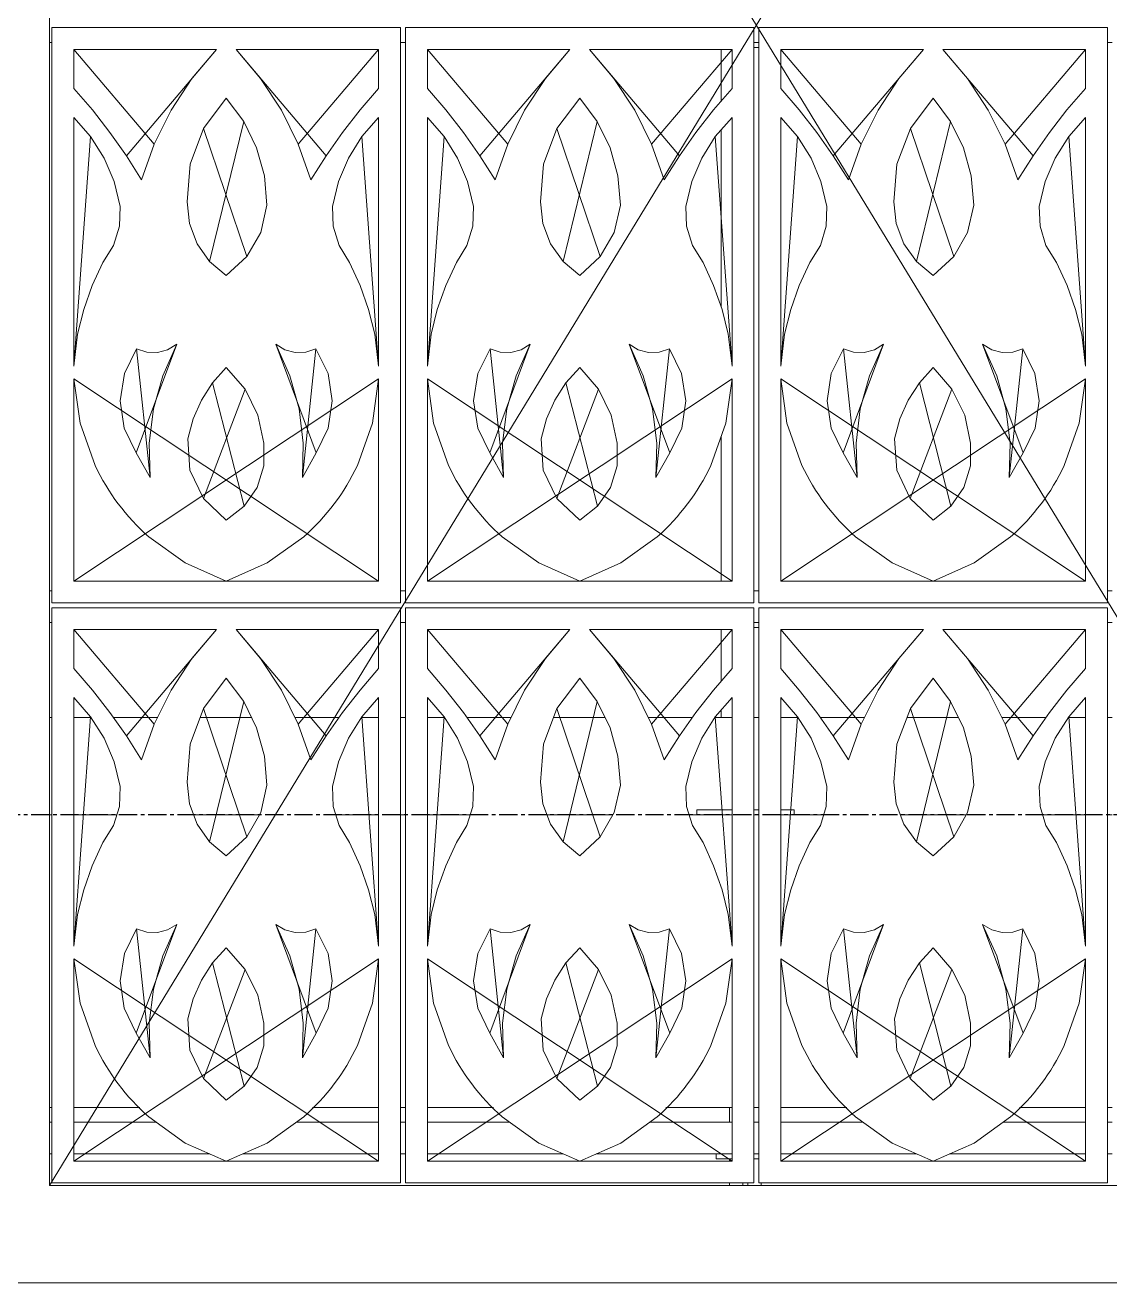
# Model space of a CAD drawing. Header units: millimetres. Extents: x -153298 to 620751, y -313239 to 250031.
# Drawn here: x 46608 to 48833, y -116865 to -114285 of the extents above; entities that cross this region are included whole.
import ezdxf

# ---------------------------------------------------------------- set-up
doc = ezdxf.new("R2010")
doc.units = ezdxf.units.MM
doc.linetypes.add('CENTER', pattern=[2, 1.25, -0.25, 0.25, -0.25])
doc.linetypes.add('XKITLINE00', pattern=[0])
doc.layers.add('000 - EXISTING_BUILDING_MAIN_COLOR_251', color=7, linetype='Continuous')
doc.layers.add('000 - EXISTING_BUILDING_MAIN_COLOR_3', color=7, linetype='Continuous')
doc.layers.add('Part', color=7, linetype='Continuous', lineweight=0)

# ---------------------------------------------------------------- blocks, each defined once
blk = doc.blocks.new('*A13041267')
at = {"layer": 'Part', "color": 7, "linetype": 'XKITLINE00', "lineweight": 0}
for p, q in [((424.457912, 10.42254), (424.497911, 10.42254)), ((424.857919, 10.42254), (425.139185, 10.42254)), ((425.504635, 10.42254), (426.23285, 10.42254)), ((426.929858, 10.42254), (427.771649, 10.42254)), ((428.482964, 10.42254), (429.211179, 10.42254)), ((429.576629, 10.42254), (429.857895, 10.42254)), ((430.217911, 10.42254), (430.297911, 10.42254)), ((430.657919, 10.42254), (430.939185, 10.42254)), ((431.304635, 10.42254), (432.03285, 10.42254)), ((432.729858, 10.42254), (433.571649, 10.42254)), ((434.282964, 10.42254), (435.011179, 10.42254)), ((435.376629, 10.42254), (435.657895, 10.42254)), ((436.017911, 10.42254), (436.097911, 10.42254)), ((436.457919, 10.42254), (436.739185, 10.42254)), ((437.104635, 10.42254), (437.83285, 10.42254)), ((438.529858, 10.42254), (439.371649, 10.42254)), ((440.082964, 10.42254), (440.811179, 10.42254)), ((441.176629, 10.42254), (441.457895, 10.42254)), ((441.817911, 10.42254), (441.897911, 10.42254)), ((424.457912, 8.82254), (424.497911, 8.82254)), ((424.857919, 8.82254), (425.561046, 8.82254)), ((426.821795, 8.82254), (427.90225, 8.82254)), ((429.154768, 8.82254), (429.857895, 8.82254)), ((430.217911, 8.82254), (430.297911, 8.82254)), ((430.657919, 8.82254), (431.361046, 8.82254)), ((432.621795, 8.82254), (433.70225, 8.82254)), ((434.954768, 8.82254), (435.657895, 8.82254)), ((436.017911, 8.82254), (436.097911, 8.82254)), ((436.457919, 8.82254), (437.161046, 8.82254)), ((438.421795, 8.82254), (439.50225, 8.82254)), ((440.754768, 8.82254), (441.457895, 8.82254)), ((441.817911, 8.82254), (441.897911, 8.82254))]:
    blk.add_line(p, q, dxfattribs=at)
blk = doc.blocks.new('*A13051268')
at = {"layer": 'Part', "color": 7, "linetype": 'XKITLINE00', "lineweight": 0}
for p, q in [((424.457912, 8.822545), (424.497911, 8.822545)), ((424.857919, 8.822545), (425.561047, 8.822545)), ((426.821793, 8.822545), (427.902253, 8.822545)), ((429.154767, 8.822545), (429.857895, 8.822545)), ((430.217911, 8.822545), (430.297911, 8.822545)), ((430.657919, 8.822545), (431.361047, 8.822545)), ((432.621793, 8.822545), (433.702253, 8.822545)), ((434.954767, 8.822545), (435.657895, 8.822545)), ((436.017911, 8.822545), (436.097911, 8.822545)), ((436.457919, 8.822545), (437.161047, 8.822545)), ((438.421793, 8.822545), (439.502253, 8.822545)), ((440.754767, 8.822545), (441.457895, 8.822545)), ((441.817911, 8.822545), (441.897911, 8.822545)), ((424.457912, 4.022545), (424.497911, 4.022545)), ((424.857919, 4.022545), (425.941614, 4.022545)), ((428.7742, 4.022545), (429.857895, 4.022545)), ((430.217911, 4.022545), (430.297911, 4.022545)), ((430.657919, 4.022545), (431.741614, 4.022545)), ((434.5742, 4.022545), (435.657895, 4.022545)), ((436.017911, 4.022545), (436.097911, 4.022545)), ((436.457919, 4.022545), (437.541614, 4.022545)), ((440.3742, 4.022545), (441.457895, 4.022545)), ((441.817911, 4.022545), (441.897911, 4.022545))]:
    blk.add_line(p, q, dxfattribs=at)
blk = doc.blocks.new('*A17691722')
at = {"layer": '000 - EXISTING_BUILDING_MAIN_COLOR_3', "color": 7, "linetype": 'XKITLINE00', "lineweight": 0}
for p, q in [((447.657912, 40.822545), (424.457912, 2.742546)), ((424.457912, 40.822545), (447.657912, 2.742546)), ((424.457912, 40.822545), (424.457912, 2.742546)), ((424.457912, 2.742546), (447.657912, 2.742546)), ((398.857909, 1.142546), (521.257903, 1.142546))]:
    blk.add_line(p, q, dxfattribs=at)
blk = doc.blocks.new('*A17701723')
at = {"layer": 'Part', "color": 7, "linetype": 'XKITLINE00', "lineweight": 0}
for p, q in [((424.457912, 12.498517), (424.497911, 12.498517)), ((430.217911, 12.498517), (430.297911, 12.498517)), ((436.017911, 12.498517), (436.097911, 12.498517)), ((441.817911, 12.498517), (441.897911, 12.498517)), ((424.457912, 11.978517), (424.497911, 11.978517)), ((430.217911, 11.978517), (430.297911, 11.978517)), ((436.017911, 11.978517), (436.097911, 11.978517)), ((441.817911, 11.978517), (441.897911, 11.978517))]:
    blk.add_line(p, q, dxfattribs=at)
blk = doc.blocks.new('*A17711724')
at = {"layer": 'Part', "color": 7, "linetype": 'XKITLINE00', "lineweight": 0}
for p, q in [((424.457912, 21.498517), (424.497911, 21.498517)), ((430.217911, 21.498517), (430.297911, 21.498517)), ((436.017911, 21.498517), (436.097911, 21.498517)), ((441.817911, 21.498517), (441.897911, 21.498517))]:
    blk.add_line(p, q, dxfattribs=at)
blk = doc.blocks.new('*A17741727')
at = {"layer": 'Part', "color": 7, "linetype": 'XKITLINE00', "lineweight": 0}
for p, q in [((424.457912, 3.778517), (424.497911, 3.778517)), ((424.857919, 3.778517), (426.208691, 3.778517)), ((428.507123, 3.778517), (429.857895, 3.778517)), ((430.217911, 3.778517), (430.297911, 3.778517)), ((430.657919, 3.778517), (432.008691, 3.778517)), ((434.307123, 3.778517), (435.657895, 3.778517)), ((436.017911, 3.778517), (436.097911, 3.778517)), ((436.457919, 3.778517), (437.808691, 3.778517)), ((440.107123, 3.778517), (441.457895, 3.778517)), ((441.817911, 3.778517), (441.897911, 3.778517)), ((424.457912, 3.258517), (424.497911, 3.258517)), ((424.857919, 3.258517), (427.087711, 3.258517)), ((427.628117, 3.258517), (429.857895, 3.258517)), ((430.217911, 3.258517), (430.297911, 3.258517)), ((430.657919, 3.258517), (432.887711, 3.258517)), ((433.428117, 3.258517), (435.657895, 3.258517)), ((436.017911, 3.258517), (436.097911, 3.258517)), ((436.457919, 3.258517), (438.687711, 3.258517)), ((439.228117, 3.258517), (441.457895, 3.258517)), ((441.817911, 3.258517), (441.897911, 3.258517))]:
    blk.add_line(p, q, dxfattribs=at)
blk = doc.blocks.new('*A18161765')
at = {"layer": 'Part', "color": 7, "linetype": 'XKITLINE00', "lineweight": 0}
for p, q in [((435.397855, 3.258517), (435.397855, 3.178517)), ((435.397855, 3.178517), (435.657895, 3.178517)), ((436.017911, 3.178517), (436.097911, 3.178517))]:
    blk.add_line(p, q, dxfattribs=at)
blk = doc.blocks.new('*A18271776')
at = {"layer": 'Part', "color": 7, "linetype": 'XKITLINE00', "lineweight": 0}
for p, q in [((422.497888, 38.821757), (422.497888, 40.022545)), ((422.497888, 34.655695), (422.497888, 34.659501)), ((422.497888, 31.698387), (422.497888, 32.932262)), ((422.497888, 29.301757), (422.497888, 30.902741)), ((422.497888, 25.135695), (422.497888, 25.139501)), ((422.497888, 22.178387), (422.497888, 23.412262)), ((422.497888, 19.781757), (422.497888, 21.382741)), ((422.497888, 15.615695), (422.497888, 15.619501)), ((422.497888, 12.658387), (422.497888, 13.892262)), ((422.497888, 10.261757), (422.497888, 11.862741)), ((422.554767, 8.822545), (423.257895, 8.822545)), ((423.617911, 8.822545), (423.657912, 8.822545)), ((424.457912, 8.822545), (424.497888, 8.822545))]:
    blk.add_line(p, q, dxfattribs=at)
blk = doc.blocks.new('*A18291778')
at = {"layer": '000 - EXISTING_BUILDING_MAIN_COLOR_251', "color": 7, "linetype": 'XKITLINE00', "lineweight": 0}
for p, q in [((424.497911, 12.302517), (424.497911, 21.742517)), ((424.497911, 21.742517), (430.217911, 21.742517)), ((430.217911, 21.742517), (430.217911, 12.302517)), ((430.297911, 12.302517), (430.297911, 21.742517)), ((430.297911, 21.742517), (436.017911, 21.742517)), ((436.017911, 21.742517), (436.017911, 12.302517)), ((441.817911, 21.742517), (436.097911, 21.742517)), ((436.097911, 21.742517), (436.097911, 12.302517)), ((441.817911, 12.302517), (441.817911, 21.742517)), ((424.857919, 21.382523), (427.197671, 21.383195)), ((424.857919, 21.382523), (426.177312, 19.830619)), ((424.857919, 20.745377), (424.857919, 21.382523)), ((427.197671, 21.383195), (425.718825, 19.638561)), ((427.197671, 21.383195), (426.795711, 20.90812)), ((427.518143, 21.383195), (428.996989, 19.638561)), ((427.920103, 20.90812), (427.518143, 21.383195)), ((427.518143, 21.383195), (429.857895, 21.382523)), ((429.857895, 21.382523), (428.538502, 19.830619)), ((429.857895, 21.382523), (429.857895, 20.745377)), ((430.657919, 21.382523), (432.997671, 21.383195)), ((430.657919, 21.382523), (431.977312, 19.830619)), ((430.657919, 20.745377), (430.657919, 21.382523)), ((432.997671, 21.383195), (431.518825, 19.638561)), ((432.997671, 21.383195), (432.595711, 20.90812)), ((433.318143, 21.383195), (434.796989, 19.638561)), ((433.720103, 20.90812), (433.318143, 21.383195)), ((433.318143, 21.383195), (435.657895, 21.382523)), ((435.657895, 21.382523), (434.338502, 19.830619)), ((435.657895, 21.382523), (435.657895, 20.745377)), ((436.457919, 21.382523), (438.797671, 21.383195)), ((436.457919, 21.382523), (437.777312, 19.830619)), ((436.457919, 20.745377), (436.457919, 21.382523)), ((438.797671, 21.383195), (437.318825, 19.638561)), ((438.797671, 21.383195), (438.395711, 20.90812)), ((439.118143, 21.383195), (440.596989, 19.638561)), ((439.520103, 20.90812), (439.118143, 21.383195)), ((439.118143, 21.383195), (441.457895, 21.382523)), ((441.457895, 21.382523), (440.138502, 19.830619)), ((441.457895, 21.382523), (441.457895, 20.745377)), ((426.795711, 20.90812), (426.453931, 20.388068)), ((428.261883, 20.388068), (427.920103, 20.90812)), ((432.595711, 20.90812), (432.253931, 20.388068)), ((434.061883, 20.388068), (433.720103, 20.90812)), ((438.395711, 20.90812), (438.053931, 20.388068)), ((439.861883, 20.388068), (439.520103, 20.90812)), ((425.162219, 20.39014), (424.857919, 20.745377)), ((429.553595, 20.39014), (429.857895, 20.745377)), ((430.962219, 20.39014), (430.657919, 20.745377)), ((435.353595, 20.39014), (435.657895, 20.745377)), ((436.762219, 20.39014), (436.457919, 20.745377)), ((441.153595, 20.39014), (441.457895, 20.745377)), ((426.984028, 20.086175), (427.357895, 20.585694)), ((427.357895, 20.585694), (427.644908, 20.201065)), ((432.784028, 20.086175), (433.157895, 20.585694)), ((433.157895, 20.585694), (433.444908, 20.201065)), ((438.584028, 20.086175), (438.957895, 20.585694)), ((438.957895, 20.585694), (439.244908, 20.201065)), ((424.857919, 20.266434), (424.857919, 16.186434)), ((425.132936, 19.952518), (424.857919, 20.266434)), ((425.449402, 20.020927), (425.162219, 20.39014)), ((426.453931, 20.388068), (426.177312, 19.830619)), ((428.538502, 19.830619), (428.261883, 20.388068)), ((429.553595, 20.39014), (429.266412, 20.020927)), ((429.582878, 19.952518), (429.857895, 20.266434)), ((429.857895, 20.266434), (429.857895, 16.186434)), ((430.657919, 20.266434), (430.657919, 16.186434)), ((430.932936, 19.952518), (430.657919, 20.266434)), ((431.249402, 20.020927), (430.962219, 20.39014)), ((432.253931, 20.388068), (431.977312, 19.830619)), ((434.338502, 19.830619), (434.061883, 20.388068)), ((435.353595, 20.39014), (435.066412, 20.020927)), ((435.382878, 19.952518), (435.657895, 20.266434)), ((435.657895, 20.266434), (435.657895, 16.186434)), ((436.457919, 20.266434), (436.457919, 16.186434)), ((436.732936, 19.952518), (436.457919, 20.266434)), ((437.049402, 20.020927), (436.762219, 20.39014)), ((438.053931, 20.388068), (437.777312, 19.830619)), ((440.138502, 19.830619), (439.861883, 20.388068)), ((441.153595, 20.39014), (440.866412, 20.020927)), ((441.182878, 19.952518), (441.457895, 20.266434)), ((441.457895, 16.186434), (441.457895, 20.266434)), ((425.718825, 19.638561), (425.449402, 20.020927)), ((426.763857, 19.502377), (426.984028, 20.086175)), ((426.984028, 20.086175), (427.695296, 17.983653)), ((427.644908, 20.201065), (427.084853, 17.901446)), ((427.644908, 20.201065), (427.856162, 19.770151)), ((429.266412, 20.020927), (428.996989, 19.638561)), ((431.518825, 19.638561), (431.249402, 20.020927)), ((432.563857, 19.502377), (432.784028, 20.086175)), ((432.784028, 20.086175), (433.495296, 17.983653)), ((433.444908, 20.201065), (432.884853, 17.901446)), ((433.444908, 20.201065), (433.656162, 19.770151)), ((435.066412, 20.020927), (434.796989, 19.638561)), ((437.318825, 19.638561), (437.049402, 20.020927)), ((438.363857, 19.502377), (438.584028, 20.086175)), ((438.584028, 20.086175), (439.295296, 17.983653)), ((439.244908, 20.201065), (438.684853, 17.901446)), ((439.244908, 20.201065), (439.456162, 19.770151)), ((440.866412, 20.020927), (440.596989, 19.638561)), ((425.132936, 19.952518), (424.857919, 16.186434)), ((425.132936, 19.952518), (425.354443, 19.598805)), ((426.177312, 19.830619), (425.969888, 19.243897)), ((428.745926, 19.243897), (428.538502, 19.830619)), ((429.361371, 19.598805), (429.582878, 19.952518)), ((429.582878, 19.952518), (429.857895, 16.186434)), ((430.932936, 19.952518), (430.657919, 16.186434)), ((430.932936, 19.952518), (431.154443, 19.598805)), ((431.977312, 19.830619), (431.769888, 19.243897)), ((434.545926, 19.243897), (434.338502, 19.830619)), ((435.161371, 19.598805), (435.382878, 19.952518)), ((435.382878, 19.952518), (435.657895, 16.186434)), ((436.457919, 16.186434), (436.732936, 19.952518)), ((436.732936, 19.952518), (436.954443, 19.598805)), ((437.777312, 19.830619), (437.569888, 19.243897)), ((440.345926, 19.243897), (440.138502, 19.830619)), ((440.961371, 19.598805), (441.182878, 19.952518)), ((441.182878, 19.952518), (441.457895, 16.186434)), ((425.969888, 19.243897), (425.718825, 19.638561)), ((427.856162, 19.770151), (427.984427, 19.307697)), ((428.996989, 19.638561), (428.745926, 19.243897)), ((431.769888, 19.243897), (431.518825, 19.638561)), ((433.656162, 19.770151), (433.784427, 19.307697)), ((434.796989, 19.638561), (434.545926, 19.243897)), ((437.569888, 19.243897), (437.318825, 19.638561)), ((439.456162, 19.770151), (439.584427, 19.307697)), ((440.596989, 19.638561), (440.345926, 19.243897)), ((425.354443, 19.598805), (425.516785, 19.214328)), ((426.714758, 18.880376), (426.763857, 19.502377)), ((429.199029, 19.214328), (429.361371, 19.598805)), ((431.154443, 19.598805), (431.316785, 19.214328)), ((432.514758, 18.880376), (432.563857, 19.502377)), ((434.999029, 19.214328), (435.161371, 19.598805)), ((436.954443, 19.598805), (437.116785, 19.214328)), ((438.314758, 18.880376), (438.363857, 19.502377)), ((440.799029, 19.214328), (440.961371, 19.598805)), ((425.615815, 18.808901), (425.516785, 19.214328)), ((428.025313, 18.829529), (427.984427, 19.307697)), ((429.099998, 18.808901), (429.199029, 19.214328)), ((431.415815, 18.808901), (431.316785, 19.214328)), ((433.825313, 18.829529), (433.784427, 19.307697)), ((434.899998, 18.808901), (434.999029, 19.214328)), ((437.215815, 18.808901), (437.116785, 19.214328)), ((439.625313, 18.829529), (439.584427, 19.307697)), ((440.699998, 18.808901), (440.799029, 19.214328)), ((425.615815, 18.808901), (425.603508, 18.481042)), ((426.752504, 18.525819), (426.714758, 18.880376)), ((428.025313, 18.829529), (427.924698, 18.381468)), ((429.112306, 18.481042), (429.099998, 18.808901)), ((431.415815, 18.808901), (431.403508, 18.481042)), ((432.552504, 18.525819), (432.514758, 18.880376)), ((433.825313, 18.829529), (433.724698, 18.381468)), ((434.912306, 18.481042), (434.899998, 18.808901)), ((437.215815, 18.808901), (437.203508, 18.481042)), ((438.352504, 18.525819), (438.314758, 18.880376)), ((439.625313, 18.829529), (439.524698, 18.381468)), ((440.712306, 18.481042), (440.699998, 18.808901)), ((425.603508, 18.481042), (425.50734, 18.167363)), ((426.878596, 18.192297), (426.752504, 18.525819)), ((427.924698, 18.381468), (427.695296, 17.983653)), ((429.208474, 18.167363), (429.112306, 18.481042)), ((431.403508, 18.481042), (431.30734, 18.167363)), ((432.678596, 18.192297), (432.552504, 18.525819)), ((433.724698, 18.381468), (433.495296, 17.983653)), ((435.008474, 18.167363), (434.912306, 18.481042)), ((437.203508, 18.481042), (437.10734, 18.167363)), ((438.478596, 18.192297), (438.352504, 18.525819)), ((439.524698, 18.381468), (439.295296, 17.983653)), ((440.808474, 18.167363), (440.712306, 18.481042)), ((425.333773, 17.888944), (425.50734, 18.167363)), ((427.084853, 17.901446), (426.878596, 18.192297)), ((429.382041, 17.888944), (429.208474, 18.167363)), ((431.133773, 17.888944), (431.30734, 18.167363)), ((432.884853, 17.901446), (432.678596, 18.192297)), ((435.182041, 17.888944), (435.008474, 18.167363)), ((436.933773, 17.888944), (437.10734, 18.167363)), ((438.684853, 17.901446), (438.478596, 18.192297)), ((440.982041, 17.888944), (440.808474, 18.167363)), ((427.695296, 17.983653), (427.357895, 17.672135)), ((433.495296, 17.983653), (433.157895, 17.672135)), ((439.295296, 17.983653), (438.957895, 17.672135)), ((425.333773, 17.888944), (425.159609, 17.508841)), ((427.357895, 17.672135), (427.084853, 17.901446)), ((429.556205, 17.508841), (429.382041, 17.888944)), ((431.133773, 17.888944), (430.959609, 17.508841)), ((433.157895, 17.672135), (432.884853, 17.901446)), ((435.356205, 17.508841), (435.182041, 17.888944)), ((436.933773, 17.888944), (436.759609, 17.508841)), ((438.957895, 17.672135), (438.684853, 17.901446)), ((441.156205, 17.508841), (440.982041, 17.888944)), ((425.159609, 17.508841), (425.021038, 17.114367)), ((429.694776, 17.114367), (429.556205, 17.508841)), ((430.959609, 17.508841), (430.821038, 17.114367)), ((435.494776, 17.114367), (435.356205, 17.508841)), ((436.759609, 17.508841), (436.621038, 17.114367)), ((441.294776, 17.114367), (441.156205, 17.508841)), ((425.021038, 17.114367), (424.919228, 16.708848)), ((429.796585, 16.708848), (429.694776, 17.114367)), ((430.821038, 17.114367), (430.719228, 16.708848)), ((435.596585, 16.708848), (435.494776, 17.114367)), ((436.621038, 17.114367), (436.519228, 16.708848)), ((441.396585, 16.708848), (441.294776, 17.114367)), ((424.919228, 16.708848), (424.857919, 16.186434)), ((426.545884, 16.545792), (425.881119, 14.761918)), ((426.545884, 16.545792), (426.31483, 16.029249)), ((426.396155, 16.455593), (426.545884, 16.545792)), ((428.16993, 16.545792), (428.834695, 14.761918)), ((428.400984, 16.029249), (428.16993, 16.545792)), ((428.16993, 16.545792), (428.319659, 16.455593)), ((429.857895, 16.186434), (429.796585, 16.708848)), ((430.719228, 16.708848), (430.657919, 16.186434)), ((432.345884, 16.545792), (431.681119, 14.761918)), ((432.345884, 16.545792), (432.11483, 16.029249)), ((432.196155, 16.455593), (432.345884, 16.545792)), ((433.96993, 16.545792), (434.634695, 14.761918)), ((434.200984, 16.029249), (433.96993, 16.545792)), ((433.96993, 16.545792), (434.119659, 16.455593)), ((435.657895, 16.186434), (435.596585, 16.708848)), ((436.519228, 16.708848), (436.457919, 16.186434)), ((438.145884, 16.545792), (437.481119, 14.761918)), ((438.145884, 16.545792), (437.91483, 16.029249)), ((437.996155, 16.455593), (438.145884, 16.545792)), ((439.76993, 16.545792), (440.434695, 14.761918)), ((440.000984, 16.029249), (439.76993, 16.545792)), ((439.76993, 16.545792), (439.919659, 16.455593)), ((441.457895, 16.186434), (441.396585, 16.708848)), ((425.687051, 16.065111), (425.886307, 16.471741)), ((425.886307, 16.471741), (426.108994, 14.356827)), ((425.886307, 16.471741), (426.05231, 16.41699)), ((426.05231, 16.41699), (426.22702, 16.411456)), ((426.22702, 16.411456), (426.396155, 16.455593)), ((428.319659, 16.455593), (428.488793, 16.411456)), ((428.488793, 16.411456), (428.663504, 16.41699)), ((428.829507, 16.471741), (428.60682, 14.356827)), ((428.663504, 16.41699), (428.829507, 16.471741)), ((428.829507, 16.471741), (429.028763, 16.065111)), ((431.487051, 16.065111), (431.686307, 16.471741)), ((431.686307, 16.471741), (431.908994, 14.356827)), ((431.686307, 16.471741), (431.85231, 16.41699)), ((431.85231, 16.41699), (432.02702, 16.411456)), ((432.02702, 16.411456), (432.196155, 16.455593)), ((434.119659, 16.455593), (434.288793, 16.411456)), ((434.288793, 16.411456), (434.463504, 16.41699)), ((434.629507, 16.471741), (434.40682, 14.356827)), ((434.463504, 16.41699), (434.629507, 16.471741)), ((434.629507, 16.471741), (434.828763, 16.065111)), ((437.287051, 16.065111), (437.486307, 16.471741)), ((437.486307, 16.471741), (437.708994, 14.356827)), ((437.486307, 16.471741), (437.65231, 16.41699)), ((437.65231, 16.41699), (437.82702, 16.411456)), ((437.82702, 16.411456), (437.996155, 16.455593)), ((439.919659, 16.455593), (440.088793, 16.411456)), ((440.088793, 16.411456), (440.263504, 16.41699)), ((440.429507, 16.471741), (440.20682, 14.356827)), ((440.263504, 16.41699), (440.429507, 16.471741)), ((440.429507, 16.471741), (440.628763, 16.065111)), ((427.132818, 15.912025), (427.357895, 16.16272)), ((427.357895, 16.16272), (427.665902, 15.80632)), ((432.932818, 15.912025), (433.157895, 16.16272)), ((433.157895, 16.16272), (433.465902, 15.80632)), ((438.732818, 15.912025), (438.957895, 16.16272)), ((438.957895, 16.16272), (439.265902, 15.80632)), ((424.857919, 15.978957), (429.857895, 12.658387)), ((429.857895, 15.978957), (424.857919, 12.658387)), ((424.857919, 12.658387), (424.857919, 15.978957)), ((424.857919, 15.978957), (424.959356, 15.249821)), ((425.617637, 15.617637), (425.687051, 16.065111)), ((426.31483, 16.029249), (426.163059, 15.484118)), ((426.94957, 15.62931), (427.132818, 15.912025)), ((427.132818, 15.912025), (427.651025, 13.890287)), ((428.552755, 15.484118), (428.400984, 16.029249)), ((429.028763, 16.065111), (429.098177, 15.617637)), ((429.756458, 15.249821), (429.857895, 15.978957)), ((429.857895, 15.978957), (429.857895, 12.658387)), ((430.657919, 15.978957), (435.657895, 12.658387)), ((435.657895, 15.978957), (430.657919, 12.658387)), ((430.657919, 12.658387), (430.657919, 15.978957)), ((430.657919, 15.978957), (430.759356, 15.249821)), ((431.417637, 15.617637), (431.487051, 16.065111)), ((432.11483, 16.029249), (431.963059, 15.484118)), ((432.74957, 15.62931), (432.932818, 15.912025)), ((432.932818, 15.912025), (433.451025, 13.890287)), ((434.352755, 15.484118), (434.200984, 16.029249)), ((434.828763, 16.065111), (434.898177, 15.617637)), ((435.556458, 15.249821), (435.657895, 15.978957)), ((435.657895, 15.978957), (435.657895, 12.658387)), ((436.457919, 15.978957), (441.457895, 12.658387)), ((441.457895, 15.978957), (436.457919, 12.658387)), ((436.457919, 12.658387), (436.457919, 15.978957)), ((436.457919, 15.978957), (436.559356, 15.249821)), ((437.217637, 15.617637), (437.287051, 16.065111)), ((437.91483, 16.029249), (437.763059, 15.484118)), ((438.54957, 15.62931), (438.732818, 15.912025)), ((438.732818, 15.912025), (439.251025, 13.890287)), ((440.152755, 15.484118), (440.000984, 16.029249)), ((440.628763, 16.065111), (440.698177, 15.617637)), ((441.356458, 15.249821), (441.457895, 15.978957)), ((441.457895, 15.978957), (441.457895, 12.658387)), ((427.665902, 15.80632), (426.982075, 14.014752)), ((427.665902, 15.80632), (427.87561, 15.384524)), ((433.465902, 15.80632), (432.782075, 14.014752)), ((433.465902, 15.80632), (433.67561, 15.384524)), ((439.265902, 15.80632), (438.582075, 14.014752)), ((439.265902, 15.80632), (439.47561, 15.384524)), ((425.684335, 15.16975), (425.617637, 15.617637)), ((426.163059, 15.484118), (426.093936, 14.922491)), ((426.812631, 15.321487), (426.94957, 15.62931)), ((428.621878, 14.922491), (428.552755, 15.484118)), ((429.098177, 15.617637), (429.031479, 15.16975)), ((431.484335, 15.16975), (431.417637, 15.617637)), ((431.963059, 15.484118), (431.893936, 14.922491)), ((432.612631, 15.321487), (432.74957, 15.62931)), ((434.421878, 14.922491), (434.352755, 15.484118)), ((434.898177, 15.617637), (434.831479, 15.16975)), ((437.284335, 15.16975), (437.217637, 15.617637)), ((437.763059, 15.484118), (437.693936, 14.922491)), ((438.412631, 15.321487), (438.54957, 15.62931)), ((440.221878, 14.922491), (440.152755, 15.484118)), ((440.698177, 15.617637), (440.631479, 15.16975)), ((426.725347, 14.996081), (426.812631, 15.321487)), ((427.87561, 15.384524), (427.973846, 14.92383)), ((432.525347, 14.996081), (432.612631, 15.321487)), ((433.67561, 15.384524), (433.773846, 14.92383)), ((438.325347, 14.996081), (438.412631, 15.321487)), ((439.47561, 15.384524), (439.573846, 14.92383)), ((424.959356, 15.249821), (425.205602, 14.55607)), ((425.881119, 14.761918), (425.684335, 15.16975)), ((429.031479, 15.16975), (428.834695, 14.761918)), ((429.510212, 14.55607), (429.756458, 15.249821)), ((430.759356, 15.249821), (431.005602, 14.55607)), ((431.681119, 14.761918), (431.484335, 15.16975)), ((434.831479, 15.16975), (434.634695, 14.761918)), ((435.310212, 14.55607), (435.556458, 15.249821)), ((436.559356, 15.249821), (436.805602, 14.55607)), ((437.481119, 14.761918), (437.284335, 15.16975)), ((440.631479, 15.16975), (440.434695, 14.761918)), ((441.110212, 14.55607), (441.356458, 15.249821)), ((426.093936, 14.922491), (426.108994, 14.356827)), ((426.761087, 14.481185), (426.725347, 14.996081)), ((427.97361, 14.551665), (427.973846, 14.92383)), ((428.60682, 14.356827), (428.621878, 14.922491)), ((431.893936, 14.922491), (431.908994, 14.356827)), ((432.561087, 14.481185), (432.525347, 14.996081)), ((433.77361, 14.551665), (433.773846, 14.92383)), ((434.40682, 14.356827), (434.421878, 14.922491)), ((437.693936, 14.922491), (437.708994, 14.356827)), ((438.361087, 14.481185), (438.325347, 14.996081)), ((439.57361, 14.551665), (439.573846, 14.92383)), ((440.20682, 14.356827), (440.221878, 14.922491)), ((426.108994, 14.356827), (425.881119, 14.761918)), ((428.834695, 14.761918), (428.60682, 14.356827)), ((431.908994, 14.356827), (431.681119, 14.761918)), ((434.634695, 14.761918), (434.40682, 14.356827)), ((437.708994, 14.356827), (437.481119, 14.761918)), ((440.434695, 14.761918), (440.20682, 14.356827)), ((426.982075, 14.014752), (426.761087, 14.481185)), ((427.97361, 14.551665), (427.862653, 14.196425)), ((432.782075, 14.014752), (432.561087, 14.481185)), ((433.77361, 14.551665), (433.662653, 14.196425)), ((438.582075, 14.014752), (438.361087, 14.481185)), ((439.57361, 14.551665), (439.462653, 14.196425)), ((427.862653, 14.196425), (427.651025, 13.890287)), ((433.662653, 14.196425), (433.451025, 13.890287)), ((439.462653, 14.196425), (439.251025, 13.890287)), ((427.357895, 13.660981), (426.982075, 14.014752)), ((427.651025, 13.890287), (427.357895, 13.660981)), ((433.157895, 13.660981), (432.782075, 14.014752)), ((433.451025, 13.890287), (433.157895, 13.660981)), ((438.957895, 13.660981), (438.582075, 14.014752)), ((439.251025, 13.890287), (438.957895, 13.660981)), ((426.086609, 13.385891), (426.685244, 12.957448)), ((428.03057, 12.957448), (428.629205, 13.385891)), ((431.886609, 13.385891), (432.485244, 12.957448)), ((433.83057, 12.957448), (434.429205, 13.385891)), ((437.686609, 13.385891), (438.285244, 12.957448)), ((439.63057, 12.957448), (440.229205, 13.385891)), ((426.685244, 12.957448), (427.357919, 12.658387)), ((427.357919, 12.658387), (428.03057, 12.957448)), ((432.485244, 12.957448), (433.157919, 12.658387)), ((433.157919, 12.658387), (433.83057, 12.957448)), ((438.285244, 12.957448), (438.957919, 12.658387)), ((438.957919, 12.658387), (439.63057, 12.957448)), ((429.857895, 12.658387), (424.857919, 12.658387)), ((435.657895, 12.658387), (430.657919, 12.658387)), ((441.457895, 12.658387), (436.457919, 12.658387)), ((430.217911, 12.302517), (424.497911, 12.302517)), ((424.497911, 2.782517), (424.497911, 12.222517)), ((424.497911, 12.222517), (430.217911, 12.222517)), ((430.217911, 12.222517), (430.217911, 2.782517)), ((436.017911, 12.302517), (430.297911, 12.302517)), ((430.297911, 2.782517), (430.297911, 12.222517)), ((430.297911, 12.222517), (436.017911, 12.222517)), ((436.017911, 12.222517), (436.017911, 2.782517)), ((436.097911, 12.302517), (441.817911, 12.302517)), ((441.817911, 12.222517), (436.097911, 12.222517)), ((436.097911, 12.222517), (436.097911, 2.782517)), ((441.817911, 2.782517), (441.817911, 12.222517)), ((424.857919, 11.862523), (427.197671, 11.863195)), ((424.857919, 11.862523), (426.177312, 10.310619)), ((424.857919, 11.225377), (424.857919, 11.862523)), ((427.197671, 11.863195), (425.718825, 10.118561)), ((427.197671, 11.863195), (426.795711, 11.38812)), ((427.518143, 11.863195), (428.996989, 10.118561)), ((427.920103, 11.38812), (427.518143, 11.863195)), ((427.518143, 11.863195), (429.857895, 11.862523)), ((429.857895, 11.862523), (428.538502, 10.310619)), ((429.857895, 11.862523), (429.857895, 11.225377)), ((430.657919, 11.862523), (432.997671, 11.863195)), ((430.657919, 11.862523), (431.977312, 10.310619)), ((430.657919, 11.225377), (430.657919, 11.862523)), ((432.997671, 11.863195), (431.518825, 10.118561)), ((432.997671, 11.863195), (432.595711, 11.38812)), ((433.318143, 11.863195), (434.796989, 10.118561)), ((433.720103, 11.38812), (433.318143, 11.863195)), ((433.318143, 11.863195), (435.657895, 11.862523)), ((435.657895, 11.862523), (434.338502, 10.310619)), ((435.657895, 11.862523), (435.657895, 11.225377)), ((436.457919, 11.862523), (438.797671, 11.863195)), ((436.457919, 11.862523), (437.777312, 10.310619)), ((436.457919, 11.225377), (436.457919, 11.862523)), ((438.797671, 11.863195), (437.318825, 10.118561)), ((438.797671, 11.863195), (438.395711, 11.38812)), ((439.118143, 11.863195), (440.596989, 10.118561)), ((439.520103, 11.38812), (439.118143, 11.863195)), ((439.118143, 11.863195), (441.457895, 11.862523)), ((441.457895, 11.862523), (440.138502, 10.310619)), ((441.457895, 11.862523), (441.457895, 11.225377)), ((426.795711, 11.38812), (426.453931, 10.868068)), ((428.261883, 10.868068), (427.920103, 11.38812)), ((432.595711, 11.38812), (432.253931, 10.868068)), ((434.061883, 10.868068), (433.720103, 11.38812)), ((438.395711, 11.38812), (438.053931, 10.868068)), ((439.861883, 10.868068), (439.520103, 11.38812)), ((425.162219, 10.87014), (424.857919, 11.225377)), ((429.553595, 10.87014), (429.857895, 11.225377)), ((430.962219, 10.87014), (430.657919, 11.225377)), ((435.353595, 10.87014), (435.657895, 11.225377)), ((436.762219, 10.87014), (436.457919, 11.225377)), ((441.153595, 10.87014), (441.457895, 11.225377)), ((426.984028, 10.566175), (427.357895, 11.065694)), ((427.357895, 11.065694), (427.644908, 10.681065)), ((432.784028, 10.566175), (433.157895, 11.065694)), ((433.157895, 11.065694), (433.444908, 10.681065)), ((438.584028, 10.566175), (438.957895, 11.065694)), ((438.957895, 11.065694), (439.244908, 10.681065)), ((424.857919, 10.746434), (424.857919, 6.666434)), ((425.132936, 10.432518), (424.857919, 10.746434)), ((425.449402, 10.500927), (425.162219, 10.87014)), ((426.453931, 10.868068), (426.177312, 10.310619)), ((428.538502, 10.310619), (428.261883, 10.868068)), ((429.553595, 10.87014), (429.266412, 10.500927)), ((429.582878, 10.432518), (429.857895, 10.746434)), ((429.857895, 10.746434), (429.857895, 6.666434)), ((430.657919, 10.746434), (430.657919, 6.666434)), ((430.932936, 10.432518), (430.657919, 10.746434)), ((431.249402, 10.500927), (430.962219, 10.87014)), ((432.253931, 10.868068), (431.977312, 10.310619)), ((434.338502, 10.310619), (434.061883, 10.868068)), ((435.353595, 10.87014), (435.066412, 10.500927)), ((435.382878, 10.432518), (435.657895, 10.746434)), ((435.657895, 10.746434), (435.657895, 6.666434)), ((436.457919, 10.746434), (436.457919, 6.666434)), ((436.732936, 10.432518), (436.457919, 10.746434)), ((437.049402, 10.500927), (436.762219, 10.87014)), ((438.053931, 10.868068), (437.777312, 10.310619)), ((440.138502, 10.310619), (439.861883, 10.868068)), ((441.153595, 10.87014), (440.866412, 10.500927)), ((441.182878, 10.432518), (441.457895, 10.746434)), ((441.457895, 6.666434), (441.457895, 10.746434)), ((426.763857, 9.982377), (426.984028, 10.566175)), ((426.984028, 10.566175), (427.695296, 8.463653)), ((427.644908, 10.681065), (427.084853, 8.381446)), ((427.644908, 10.681065), (427.856162, 10.250151)), ((432.563857, 9.982377), (432.784028, 10.566175)), ((432.784028, 10.566175), (433.495296, 8.463653)), ((433.444908, 10.681065), (432.884853, 8.381446)), ((433.444908, 10.681065), (433.656162, 10.250151)), ((438.363857, 9.982377), (438.584028, 10.566175)), ((438.584028, 10.566175), (439.295296, 8.463653)), ((439.244908, 10.681065), (438.684853, 8.381446)), ((439.244908, 10.681065), (439.456162, 10.250151)), ((425.132936, 10.432518), (424.857919, 6.666434)), ((425.132936, 10.432518), (425.354443, 10.078805)), ((425.718825, 10.118561), (425.449402, 10.500927)), ((429.266412, 10.500927), (428.996989, 10.118561)), ((429.361371, 10.078805), (429.582878, 10.432518)), ((429.582878, 10.432518), (429.857895, 6.666434)), ((430.932936, 10.432518), (430.657919, 6.666434)), ((430.932936, 10.432518), (431.154443, 10.078805)), ((431.518825, 10.118561), (431.249402, 10.500927)), ((435.066412, 10.500927), (434.796989, 10.118561)), ((435.161371, 10.078805), (435.382878, 10.432518)), ((435.382878, 10.432518), (435.657895, 6.666434)), ((436.457919, 6.666434), (436.732936, 10.432518)), ((436.732936, 10.432518), (436.954443, 10.078805)), ((437.318825, 10.118561), (437.049402, 10.500927)), ((440.866412, 10.500927), (440.596989, 10.118561)), ((440.961371, 10.078805), (441.182878, 10.432518)), ((441.182878, 10.432518), (441.457895, 6.666434)), ((425.969888, 9.723897), (425.718825, 10.118561)), ((426.177312, 10.310619), (425.969888, 9.723897)), ((427.856162, 10.250151), (427.984427, 9.787697)), ((428.745926, 9.723897), (428.538502, 10.310619)), ((428.996989, 10.118561), (428.745926, 9.723897)), ((431.769888, 9.723897), (431.518825, 10.118561)), ((431.977312, 10.310619), (431.769888, 9.723897)), ((433.656162, 10.250151), (433.784427, 9.787697)), ((434.545926, 9.723897), (434.338502, 10.310619)), ((434.796989, 10.118561), (434.545926, 9.723897)), ((437.569888, 9.723897), (437.318825, 10.118561)), ((437.777312, 10.310619), (437.569888, 9.723897)), ((439.456162, 10.250151), (439.584427, 9.787697)), ((440.345926, 9.723897), (440.138502, 10.310619)), ((440.596989, 10.118561), (440.345926, 9.723897)), ((425.354443, 10.078805), (425.516785, 9.694328)), ((426.714758, 9.360376), (426.763857, 9.982377)), ((429.199029, 9.694328), (429.361371, 10.078805)), ((431.154443, 10.078805), (431.316785, 9.694328)), ((432.514758, 9.360376), (432.563857, 9.982377)), ((434.999029, 9.694328), (435.161371, 10.078805)), ((436.954443, 10.078805), (437.116785, 9.694328)), ((438.314758, 9.360376), (438.363857, 9.982377)), ((440.799029, 9.694328), (440.961371, 10.078805)), ((428.025313, 9.309529), (427.984427, 9.787697)), ((433.825313, 9.309529), (433.784427, 9.787697)), ((439.625313, 9.309529), (439.584427, 9.787697)), ((425.615815, 9.288901), (425.516785, 9.694328)), ((429.099998, 9.288901), (429.199029, 9.694328)), ((431.415815, 9.288901), (431.316785, 9.694328)), ((434.899998, 9.288901), (434.999029, 9.694328)), ((437.215815, 9.288901), (437.116785, 9.694328)), ((440.699998, 9.288901), (440.799029, 9.694328)), ((425.615815, 9.288901), (425.603508, 8.961042)), ((426.752504, 9.005819), (426.714758, 9.360376)), ((428.025313, 9.309529), (427.924698, 8.861468)), ((429.112306, 8.961042), (429.099998, 9.288901)), ((431.415815, 9.288901), (431.403508, 8.961042)), ((432.552504, 9.005819), (432.514758, 9.360376)), ((433.825313, 9.309529), (433.724698, 8.861468)), ((434.912306, 8.961042), (434.899998, 9.288901)), ((437.215815, 9.288901), (437.203508, 8.961042)), ((438.352504, 9.005819), (438.314758, 9.360376)), ((439.625313, 9.309529), (439.524698, 8.861468)), ((440.712306, 8.961042), (440.699998, 9.288901)), ((425.603508, 8.961042), (425.50734, 8.647363)), ((426.878596, 8.672297), (426.752504, 9.005819)), ((429.208474, 8.647363), (429.112306, 8.961042)), ((431.403508, 8.961042), (431.30734, 8.647363)), ((432.678596, 8.672297), (432.552504, 9.005819)), ((435.008474, 8.647363), (434.912306, 8.961042)), ((437.203508, 8.961042), (437.10734, 8.647363)), ((438.478596, 8.672297), (438.352504, 9.005819)), ((440.808474, 8.647363), (440.712306, 8.961042)), ((427.084853, 8.381446), (426.878596, 8.672297)), ((427.924698, 8.861468), (427.695296, 8.463653)), ((432.884853, 8.381446), (432.678596, 8.672297)), ((433.724698, 8.861468), (433.495296, 8.463653)), ((438.684853, 8.381446), (438.478596, 8.672297)), ((439.524698, 8.861468), (439.295296, 8.463653)), ((425.333773, 8.368944), (425.50734, 8.647363)), ((427.695296, 8.463653), (427.357895, 8.152135)), ((429.382041, 8.368944), (429.208474, 8.647363)), ((431.133773, 8.368944), (431.30734, 8.647363)), ((433.495296, 8.463653), (433.157895, 8.152135)), ((435.182041, 8.368944), (435.008474, 8.647363)), ((436.933773, 8.368944), (437.10734, 8.647363)), ((439.295296, 8.463653), (438.957895, 8.152135)), ((440.982041, 8.368944), (440.808474, 8.647363)), ((425.333773, 8.368944), (425.159609, 7.988841)), ((427.357895, 8.152135), (427.084853, 8.381446)), ((429.556205, 7.988841), (429.382041, 8.368944)), ((431.133773, 8.368944), (430.959609, 7.988841)), ((433.157895, 8.152135), (432.884853, 8.381446)), ((435.356205, 7.988841), (435.182041, 8.368944)), ((436.933773, 8.368944), (436.759609, 7.988841)), ((438.957895, 8.152135), (438.684853, 8.381446)), ((441.156205, 7.988841), (440.982041, 8.368944)), ((425.159609, 7.988841), (425.021038, 7.594367)), ((429.694776, 7.594367), (429.556205, 7.988841)), ((430.959609, 7.988841), (430.821038, 7.594367)), ((435.494776, 7.594367), (435.356205, 7.988841)), ((436.759609, 7.988841), (436.621038, 7.594367)), ((441.294776, 7.594367), (441.156205, 7.988841)), ((425.021038, 7.594367), (424.919228, 7.188848)), ((429.796585, 7.188848), (429.694776, 7.594367)), ((430.821038, 7.594367), (430.719228, 7.188848)), ((435.596585, 7.188848), (435.494776, 7.594367)), ((436.621038, 7.594367), (436.519228, 7.188848)), ((441.396585, 7.188848), (441.294776, 7.594367)), ((424.919228, 7.188848), (424.857919, 6.666434)), ((426.545884, 7.025792), (425.881119, 5.241918)), ((426.545884, 7.025792), (426.31483, 6.509249)), ((426.396155, 6.935593), (426.545884, 7.025792)), ((428.16993, 7.025792), (428.834695, 5.241918)), ((428.400984, 6.509249), (428.16993, 7.025792)), ((428.16993, 7.025792), (428.319659, 6.935593)), ((429.857895, 6.666434), (429.796585, 7.188848)), ((430.719228, 7.188848), (430.657919, 6.666434)), ((432.345884, 7.025792), (431.681119, 5.241918)), ((432.345884, 7.025792), (432.11483, 6.509249)), ((432.196155, 6.935593), (432.345884, 7.025792)), ((433.96993, 7.025792), (434.634695, 5.241918)), ((434.200984, 6.509249), (433.96993, 7.025792)), ((433.96993, 7.025792), (434.119659, 6.935593)), ((435.657895, 6.666434), (435.596585, 7.188848)), ((436.519228, 7.188848), (436.457919, 6.666434)), ((438.145884, 7.025792), (437.481119, 5.241918)), ((438.145884, 7.025792), (437.91483, 6.509249)), ((437.996155, 6.935593), (438.145884, 7.025792)), ((439.76993, 7.025792), (440.434695, 5.241918)), ((440.000984, 6.509249), (439.76993, 7.025792)), ((439.76993, 7.025792), (439.919659, 6.935593)), ((441.457895, 6.666434), (441.396585, 7.188848)), ((425.687051, 6.545111), (425.886307, 6.951741)), ((425.886307, 6.951741), (426.108994, 4.836827)), ((425.886307, 6.951741), (426.05231, 6.89699)), ((426.05231, 6.89699), (426.22702, 6.891456)), ((426.22702, 6.891456), (426.396155, 6.935593)), ((428.319659, 6.935593), (428.488793, 6.891456)), ((428.488793, 6.891456), (428.663504, 6.89699)), ((428.829507, 6.951741), (428.60682, 4.836827)), ((428.663504, 6.89699), (428.829507, 6.951741)), ((428.829507, 6.951741), (429.028763, 6.545111)), ((431.487051, 6.545111), (431.686307, 6.951741)), ((431.686307, 6.951741), (431.908994, 4.836827)), ((431.686307, 6.951741), (431.85231, 6.89699)), ((431.85231, 6.89699), (432.02702, 6.891456)), ((432.02702, 6.891456), (432.196155, 6.935593)), ((434.119659, 6.935593), (434.288793, 6.891456)), ((434.288793, 6.891456), (434.463504, 6.89699)), ((434.629507, 6.951741), (434.40682, 4.836827)), ((434.463504, 6.89699), (434.629507, 6.951741)), ((434.629507, 6.951741), (434.828763, 6.545111)), ((437.287051, 6.545111), (437.486307, 6.951741)), ((437.486307, 6.951741), (437.708994, 4.836827)), ((437.486307, 6.951741), (437.65231, 6.89699)), ((437.65231, 6.89699), (437.82702, 6.891456)), ((437.82702, 6.891456), (437.996155, 6.935593)), ((439.919659, 6.935593), (440.088793, 6.891456)), ((440.088793, 6.891456), (440.263504, 6.89699)), ((440.429507, 6.951741), (440.20682, 4.836827)), ((440.263504, 6.89699), (440.429507, 6.951741)), ((440.429507, 6.951741), (440.628763, 6.545111)), ((427.132818, 6.392025), (427.357895, 6.64272)), ((427.357895, 6.64272), (427.665902, 6.28632)), ((432.932818, 6.392025), (433.157895, 6.64272)), ((433.157895, 6.64272), (433.465902, 6.28632)), ((438.732818, 6.392025), (438.957895, 6.64272)), ((438.957895, 6.64272), (439.265902, 6.28632)), ((424.857919, 6.458957), (429.857895, 3.138387)), ((429.857895, 6.458957), (424.857919, 3.138387)), ((424.857919, 3.138387), (424.857919, 6.458957)), ((424.857919, 6.458957), (424.959356, 5.729821)), ((425.617637, 6.097637), (425.687051, 6.545111)), ((426.31483, 6.509249), (426.163059, 5.964118)), ((428.552755, 5.964118), (428.400984, 6.509249)), ((429.028763, 6.545111), (429.098177, 6.097637)), ((429.756458, 5.729821), (429.857895, 6.458957)), ((429.857895, 6.458957), (429.857895, 3.138387)), ((430.657919, 6.458957), (435.657895, 3.138387)), ((435.657895, 6.458957), (430.657919, 3.138387)), ((430.657919, 3.138387), (430.657919, 6.458957)), ((430.657919, 6.458957), (430.759356, 5.729821)), ((431.417637, 6.097637), (431.487051, 6.545111)), ((432.11483, 6.509249), (431.963059, 5.964118)), ((434.352755, 5.964118), (434.200984, 6.509249)), ((434.828763, 6.545111), (434.898177, 6.097637)), ((435.556458, 5.729821), (435.657895, 6.458957)), ((435.657895, 6.458957), (435.657895, 3.138387)), ((436.457919, 6.458957), (441.457895, 3.138387)), ((441.457895, 6.458957), (436.457919, 3.138387)), ((436.457919, 3.138387), (436.457919, 6.458957)), ((436.457919, 6.458957), (436.559356, 5.729821)), ((437.217637, 6.097637), (437.287051, 6.545111)), ((437.91483, 6.509249), (437.763059, 5.964118)), ((440.152755, 5.964118), (440.000984, 6.509249)), ((440.628763, 6.545111), (440.698177, 6.097637)), ((441.356458, 5.729821), (441.457895, 6.458957)), ((441.457895, 6.458957), (441.457895, 3.138387)), ((426.94957, 6.10931), (427.132818, 6.392025)), ((427.665902, 6.28632), (426.982075, 4.494752)), ((427.132818, 6.392025), (427.651025, 4.370287)), ((427.665902, 6.28632), (427.87561, 5.864524)), ((432.74957, 6.10931), (432.932818, 6.392025)), ((433.465902, 6.28632), (432.782075, 4.494752)), ((432.932818, 6.392025), (433.451025, 4.370287)), ((433.465902, 6.28632), (433.67561, 5.864524)), ((438.54957, 6.10931), (438.732818, 6.392025)), ((439.265902, 6.28632), (438.582075, 4.494752)), ((438.732818, 6.392025), (439.251025, 4.370287)), ((439.265902, 6.28632), (439.47561, 5.864524)), ((425.684335, 5.64975), (425.617637, 6.097637)), ((426.812631, 5.801487), (426.94957, 6.10931)), ((429.098177, 6.097637), (429.031479, 5.64975)), ((431.484335, 5.64975), (431.417637, 6.097637)), ((432.612631, 5.801487), (432.74957, 6.10931)), ((434.898177, 6.097637), (434.831479, 5.64975)), ((437.284335, 5.64975), (437.217637, 6.097637)), ((438.412631, 5.801487), (438.54957, 6.10931)), ((440.698177, 6.097637), (440.631479, 5.64975)), ((426.163059, 5.964118), (426.093936, 5.402491)), ((426.725347, 5.476081), (426.812631, 5.801487)), ((427.87561, 5.864524), (427.973846, 5.40383)), ((428.621878, 5.402491), (428.552755, 5.964118)), ((431.963059, 5.964118), (431.893936, 5.402491)), ((432.525347, 5.476081), (432.612631, 5.801487)), ((433.67561, 5.864524), (433.773846, 5.40383)), ((434.421878, 5.402491), (434.352755, 5.964118)), ((437.763059, 5.964118), (437.693936, 5.402491)), ((438.325347, 5.476081), (438.412631, 5.801487)), ((439.47561, 5.864524), (439.573846, 5.40383)), ((440.221878, 5.402491), (440.152755, 5.964118)), ((424.959356, 5.729821), (425.205602, 5.03607)), ((425.881119, 5.241918), (425.684335, 5.64975)), ((429.031479, 5.64975), (428.834695, 5.241918)), ((429.510212, 5.03607), (429.756458, 5.729821)), ((430.759356, 5.729821), (431.005602, 5.03607)), ((431.681119, 5.241918), (431.484335, 5.64975)), ((434.831479, 5.64975), (434.634695, 5.241918)), ((435.310212, 5.03607), (435.556458, 5.729821)), ((436.559356, 5.729821), (436.805602, 5.03607)), ((437.481119, 5.241918), (437.284335, 5.64975)), ((440.631479, 5.64975), (440.434695, 5.241918)), ((441.110212, 5.03607), (441.356458, 5.729821)), ((426.093936, 5.402491), (426.108994, 4.836827)), ((426.761087, 4.961185), (426.725347, 5.476081)), ((427.97361, 5.031665), (427.973846, 5.40383)), ((428.60682, 4.836827), (428.621878, 5.402491)), ((431.893936, 5.402491), (431.908994, 4.836827)), ((432.561087, 4.961185), (432.525347, 5.476081)), ((433.77361, 5.031665), (433.773846, 5.40383)), ((434.40682, 4.836827), (434.421878, 5.402491)), ((437.693936, 5.402491), (437.708994, 4.836827)), ((438.361087, 4.961185), (438.325347, 5.476081)), ((439.57361, 5.031665), (439.573846, 5.40383)), ((440.20682, 4.836827), (440.221878, 5.402491)), ((426.108994, 4.836827), (425.881119, 5.241918)), ((428.834695, 5.241918), (428.60682, 4.836827)), ((431.908994, 4.836827), (431.681119, 5.241918)), ((434.634695, 5.241918), (434.40682, 4.836827)), ((437.708994, 4.836827), (437.481119, 5.241918)), ((440.434695, 5.241918), (440.20682, 4.836827)), ((426.982075, 4.494752), (426.761087, 4.961185)), ((427.97361, 5.031665), (427.862653, 4.676425)), ((432.782075, 4.494752), (432.561087, 4.961185)), ((433.77361, 5.031665), (433.662653, 4.676425)), ((438.582075, 4.494752), (438.361087, 4.961185)), ((439.57361, 5.031665), (439.462653, 4.676425)), ((427.862653, 4.676425), (427.651025, 4.370287)), ((433.662653, 4.676425), (433.451025, 4.370287)), ((439.462653, 4.676425), (439.251025, 4.370287)), ((427.357895, 4.140981), (426.982075, 4.494752)), ((427.651025, 4.370287), (427.357895, 4.140981)), ((433.157895, 4.140981), (432.782075, 4.494752)), ((433.451025, 4.370287), (433.157895, 4.140981)), ((438.957895, 4.140981), (438.582075, 4.494752)), ((439.251025, 4.370287), (438.957895, 4.140981)), ((426.086609, 3.865891), (426.685244, 3.437448)), ((428.03057, 3.437448), (428.629205, 3.865891)), ((431.886609, 3.865891), (432.485244, 3.437448)), ((433.83057, 3.437448), (434.429205, 3.865891)), ((437.686609, 3.865891), (438.285244, 3.437448)), ((439.63057, 3.437448), (440.229205, 3.865891)), ((426.685244, 3.437448), (427.357919, 3.138387)), ((427.357919, 3.138387), (428.03057, 3.437448)), ((432.485244, 3.437448), (433.157919, 3.138387)), ((433.157919, 3.138387), (433.83057, 3.437448)), ((438.285244, 3.437448), (438.957919, 3.138387)), ((438.957919, 3.138387), (439.63057, 3.437448)), ((429.857895, 3.138387), (424.857919, 3.138387)), ((435.657895, 3.138387), (430.657919, 3.138387)), ((441.457895, 3.138387), (436.457919, 3.138387)), ((430.217911, 2.782517), (424.497911, 2.782517)), ((436.017911, 2.782517), (430.297911, 2.782517)), ((436.097911, 2.782517), (441.817911, 2.782517))]:
    blk.add_line(p, q, dxfattribs=at)
for centre, start, end in [((428.490858, 16.112746), 205.353329, 228.597597), ((426.224956, 16.112746), 311.402403, 334.646671), ((434.290858, 16.112746), 205.353329, 228.597597), ((432.024956, 16.112746), 311.402403, 334.646671), ((440.090858, 16.112746), 205.353329, 228.597597), ((437.824956, 16.112746), 311.402403, 334.646671), ((428.490858, 6.592746), 205.353329, 228.597597), ((426.224956, 6.592746), 311.402403, 334.646671), ((434.290858, 6.592746), 205.353329, 228.597597), ((432.024956, 6.592746), 311.402403, 334.646671), ((440.090858, 6.592746), 205.353329, 228.597597), ((437.824956, 6.592746), 311.402403, 334.646671)]:
    blk.add_arc(centre, 3.635402, start, end, dxfattribs=at)
blk = doc.blocks.new('*A18481797')
at = {"layer": 'Part', "color": 7, "linetype": 'XKITLINE00', "lineweight": 0}
for p, q in [((435.477855, 36.202535), (435.477855, 36.742545)), ((435.477855, 31.698387), (435.477855, 34.068372)), ((435.477855, 30.0552), (435.477855, 30.902575)), ((435.477855, 26.682535), (435.477855, 29.580929)), ((435.477855, 22.178387), (435.477855, 24.548372)), ((435.477855, 20.5352), (435.477855, 21.382575)), ((435.477855, 17.162535), (435.477855, 20.060929)), ((435.477855, 12.658387), (435.477855, 15.028372)), ((435.477855, 11.0152), (435.477855, 11.862575)), ((435.477855, 10.42254), (435.477855, 10.540929))]:
    blk.add_line(p, q, dxfattribs=at)
blk = doc.blocks.new('*A18501799')
at = {"layer": 'Part', "color": 7, "linetype": 'XKITLINE00', "lineweight": 0}
for p, q in [((435.0778, 8.902545), (435.657895, 8.902545)), ((435.0778, 8.822545), (435.0778, 8.902545)), ((436.017911, 8.902545), (436.097911, 8.902545)), ((436.457919, 8.902545), (436.6778, 8.902545)), ((436.6778, 8.822545), (436.6778, 8.902545)), ((435.0778, 8.822545), (435.657895, 8.822545)), ((436.017911, 8.822545), (436.097911, 8.822545)), ((436.457919, 8.822545), (436.6778, 8.822545))]:
    blk.add_line(p, q, dxfattribs=at)
blk = doc.blocks.new('*A18511800')
at = {"layer": 'Part', "color": 7, "linetype": 'XKITLINE00', "lineweight": 0}
blk.add_line((436.017911, 11.898517), (436.097911, 11.898517), dxfattribs=at)
blk = doc.blocks.new('*A18541803')
at = {"layer": 'Part', "color": 7, "linetype": 'XKITLINE00', "lineweight": 0}
blk.add_line((436.017911, 21.418517), (436.097911, 21.418517), dxfattribs=at)
blk = doc.blocks.new('*A18711820')
at = {"layer": 'Part', "color": 7, "linetype": 'XKITLINE00', "lineweight": 0}
for p, q in [((435.617855, 3.778517), (435.617855, 4.022545)), ((435.617855, 3.138387), (435.617855, 3.178517)), ((435.617855, 2.742546), (435.617855, 2.782517)), ((436.137855, 2.742546), (436.137855, 2.782517))]:
    blk.add_line(p, q, dxfattribs=at)
blk = doc.blocks.new('*A18721821')
at = {"layer": 'Part', "color": 7, "linetype": 'XKITLINE00', "lineweight": 0}
for p, q in [((435.837855, 2.742546), (435.837855, 2.782517)), ((435.917855, 2.742546), (435.917855, 2.782517))]:
    blk.add_line(p, q, dxfattribs=at)

msp = doc.modelspace()

# ---------------------------------------------------------------- linework, layer by layer
at = {"color": 7, "linetype": 'CENTER', "ltscale": 30}
msp.add_line((59557.5016, -115904.9884), (24877.4489, -115904.9884), dxfattribs=at)

# ---------------------------------------------------------------- block references
at = {"color": 7, "lineweight": 0, "xscale": 125, "yscale": 125, "zscale": 125}
for name in ['*A17691722', '*A18291778', '*A18271776', '*A18481797', '*A17711724', '*A18541803', '*A17701723', '*A18511800', '*A13041267', '*A13051268', '*A18501799', '*A18711820', '*A17741727', '*A18161765', '*A18721821']:
    msp.add_blockref(name, (-6399.4671, -117007.8065), dxfattribs=at)

doc.saveas('drawing.dxf')
